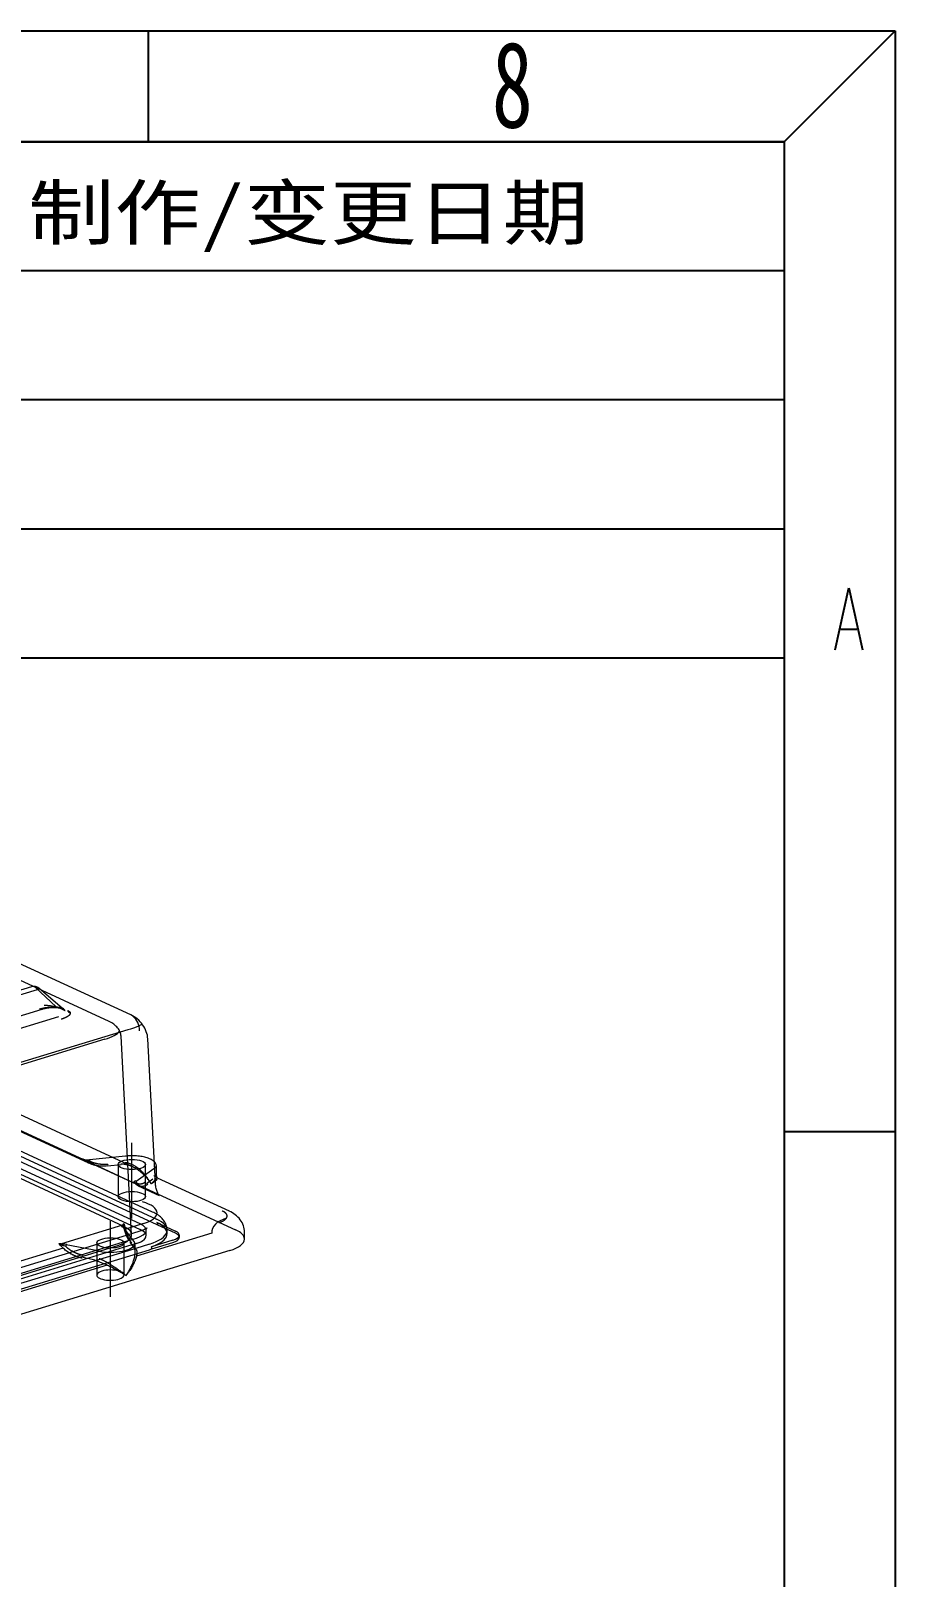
# Model space of a CAD drawing. Header units: millimetres. Extents: x 2028 to 3302, y -96 to 792.
# Drawn here: x 3128.1 to 3302.5, y 480.2 to 792.4 of the extents above; entities that cross this region are included whole.
import ezdxf
from ezdxf.enums import TextEntityAlignment as Align

# ---------------------------------------------------------------- set-up
doc = ezdxf.new("R2010")
doc.units = ezdxf.units.MM
doc.layers.get('0').update_dxf_attribs({"linetype": 'CONTINUOUS'})
doc.styles.get("Standard").update_dxf_attribs({"font": '', "width": 0.8})
doc.styles.add('TEXTSTYLE_3', font='', dxfattribs={"width": 1.2})
doc.styles.get('Standard').set_extended_font_data('SimSun')
doc.styles.get('TEXTSTYLE_3').set_extended_font_data('SimSun')

msp = doc.modelspace()

# ---------------------------------------------------------------- linework, layer by layer
at = {"linetype": 'Continuous'}
for p, q in [((2027.72, 792.374), (3302.468, 792.374)), ((3151.773, 770.005), (3151.773, 792.374)), ((3280.1, 770.005), (3302.468, 792.374)), ((3302.468, 792.374), (3302.468, -96.418)), ((2050.089, 770.005), (3280.1, 770.005)), ((3280.1, 770.005), (2767.579, 770.005)), ((3280.1, 770.005), (3280.1, -74.049)), ((3280.1, 770.005), (3280.1, 665.764)), ((3280.1, 743.945), (2734.764, 743.945)), ((3280.1, 717.885), (2734.764, 717.885)), ((3280.1, 691.824), (2734.764, 691.824)), ((3290.394, 667.432), (3293.135, 679.958)), ((3293.135, 679.958), (3295.875, 667.432)), ((3291.491, 671.607), (3294.779, 671.607)), ((3280.1, 665.764), (2734.764, 665.764)), ((3280.1, 570.174), (3302.468, 570.174))]:
    msp.add_line(p, q, dxfattribs=at)
at = {"lineweight": 18}
for p, q in [((3148.202, 593.733), (3008.061, 658.379)), ((3143.863, 592.391), (3008.575, 654.798)), ((3152.633, 553.937), (3010.907, 619.315)), ((3008.382, 615.793), (3150.108, 550.416)), ((3150.124, 551.537), (3008.398, 616.914)), ((3011.656, 617.91), (3153.382, 552.533)), ((3153.398, 551.421), (3011.672, 616.798)), ((3146.691, 551.112), (3009.505, 614.395)), ((3128.171, 599.434), (3003.487, 561.339)), ((3128.893, 599.321), (3133.139, 595.382)), ((3129.387, 599.292), (3129.237, 599.361)), ((3129.299, 598.822), (3004.615, 560.727)), ((3134.819, 594.695), (3129.736, 599.067)), ((2998.768, 554.707), (3130.328, 594.903)), ((3133.657, 593.361), (3002.351, 553.242)), ((3133.985, 595.062), (3134.915, 594.633)), ((3147.618, 590.742), (2973.515, 537.548)), ((3142.98, 588.819), (2976.455, 537.941)), ((3148.373, 549.392), (3146.255, 589.426)), ((3153.197, 559.844), (3151.661, 588.886)), ((3097.839, 583.364), (3138.67, 564.529)), ((3108.71, 578.16), (3139.701, 563.864)), ((3148.489, 563.162), (3112.605, 579.715)), ((3147.159, 565.229), (3139.908, 564.471)), ((3138.607, 564.582), (3148.975, 559.799)), ((3138.869, 564.437), (3169.355, 550.374)), ((3143.539, 563.271), (3146.287, 563.558)), ((3145.684, 563.538), (3145.684, 557.05)), ((3152.872, 562.674), (3149.318, 560.086)), ((3151.184, 557.05), (3151.184, 563.538)), ((3153.434, 561.108), (3153.434, 563.168)), ((3149.739, 559.234), (3153.934, 557.299)), ((3151.358, 559.717), (3152.665, 560.669)), ((3168.107, 554.113), (3153.634, 560.789)), ((3153.943, 557.295), (3153.941, 557.295)), ((3146.562, 551.316), (3134.218, 547.545)), ((3148.855, 548.025), (3146.836, 550.747)), ((3150.767, 551.594), (3147.137, 550.485)), ((3150.056, 550.078), (3147.264, 549.225)), ((3164.562, 549.671), (3149.361, 545.027)), ((3151.315, 549.127), (3151.336, 550.243)), ((3153.506, 551.829), (3157.24, 550.106)), ((3157.24, 549.642), (3153.673, 551.288)), ((3155.548, 549.63), (3155.536, 550.283)), ((3171.15, 548.478), (3171.15, 549.868)), ((3149.331, 547.575), (2975.187, 494.368)), ((2975.201, 495.479), (3146.552, 547.832)), ((3147.264, 549.225), (2975.913, 496.871)), ((2977.043, 495.651), (3145.609, 547.153)), ((3149.203, 546.609), (2977.852, 494.256)), ((2977.865, 493.133), (3152.009, 546.34)), ((3134.569, 546.645), (3096.723, 535.082)), ((3141.887, 546.011), (3135.197, 547.306)), ((3141.353, 547.694), (3141.353, 541.206)), ((3146.552, 547.832), (3149.345, 548.685)), ((3146.853, 541.206), (3146.853, 547.694)), ((3148.029, 547.856), (3148.794, 546.824)), ((3149.103, 545.796), (3149.103, 547.323)), ((3151.996, 547.462), (3149.203, 546.609)), ((3156.735, 548.257), (3152.373, 546.924)), ((3152.489, 546.496), (3156.735, 547.794)), ((3158.026, 548.813), (3158.026, 549.276)), ((3168.2, 546.148), (2975.075, 487.142)), ((3143.42, 543.212), (3098.946, 529.623)), ((3138.513, 544.81), (3141.049, 544.32))]:
    msp.add_line(p, q, dxfattribs=at)
for centre, major_axis, ratio, start_param, end_param in [((3128.609, 597.999), (0.438, -1.435), 0.5850486, 2.8905779, 3.1416086), ((3128.609, 597.999), (0.628, 1.362), 0.7188731, 0.0000046, 0.070789), ((3128.758, 597.93), (-0.628, -1.362), 0.7188731, 3.1415972, 3.213007), ((3128.758, 597.93), (0.978, 1.137), 0.6320865, 6.2166615, 6.2831716), ((3134.613, 596.424), (-0.628, -1.362), 0.7188731, 6.0682997, 6.7257374), ((3134.613, 596.424), (-0.628, -1.362), 0.7188731, 0.442552, 0.5705104), ((3137.28, 595.194), (-2.108, 0.143), 0.6571079, 0.5397971, 0.9647169), ((3146.107, 589.193), (2.094, 4.54), 0.7188731, 6.1121249, 6.2800168), ((3146.107, 589.193), (2.094, 4.54), 0.7188731, 5.317806, 6.1121249), ((3138.654, 591.13), (-7.509, 0.001), 0.3749718, 2.1839465, 2.9096905), ((3143.92, 593.244), (-7.509, 0.001), 0.3749718, 2.0832217, 2.4828119), ((3143.92, 593.244), (-7.509, 0.001), 0.3749718, 2.4828119, 2.6395442), ((3147.2, 564.831), (0.042, -0.398), 0.2486283, 2.7435769, 3.1416051), ((3139.161, 564.039), (-0.011, -0.4), 0.0697684, 2.3733586, 3.5274313), ((3139.949, 564.073), (0.042, -0.398), 0.2486283, 2.7435769, 4.3143732), ((3143.489, 563.748), (0.05, -0.477), 0.2486283, 5.8851696, 6.2831978), ((3146.237, 560.347), (3.705, 1.074), 0.8307391, 1.1596799, 1.3344782), ((3146.237, 564.035), (0.05, -0.477), 0.2486283, 5.8851696, 6.2831978), ((3148.434, 563.538), (5, 0), 0.3754192, 5.8044138, 6.201329), ((3148.434, 563.168), (5, 0), 0.3754192, 6.2481555, 6.2831863), ((3148.823, 559.582), (-0.378, 0.131), 0.9191297, 3.8662911, 5.0203638), ((3149.073, 559.865), (-0.235, 0.323), 0.8237687, 3.9886362, 5.5594326), ((3152.959, 557.246), (0.744, 3.495), 0.4111656, 0.3559336, 0.4777789), ((3152.959, 557.246), (0.744, 3.495), 0.4111656, 0.3029806, 0.3559338), ((3146.008, 553.773), (-7.509, 0.001), 0.3749718, 2.2573506, 4.0526156), ((3145.936, 550.258), (9.6, 0), 0.3754192, 5.3955129, 6.9663093), ((3169.481, 549.624), (-4.919, 0.334), 0.6571079, 5.1712626, 6.3717769), ((3140.865, 549.336), (-7.509, 0.001), 0.3749718, 2.2546934, 3.8242717), ((3146.424, 550.805), (-0.392, 0.079), 0.9242255, 3.7420614, 4.8961342), ((3146.515, 550.509), (-0.321, -0.238), 0.8928854, 3.1416144, 4.1274375), ((3146.515, 550.509), (-0.321, -0.238), 0.8928854, 2.5566412, 3.1416166), ((3145.936, 549.141), (5.379, 0), 0.3754192, 5.3955129, 6.9663093), ((3145.936, 550.258), (-5.4, 0), 0.3754192, 2.2539203, 3.8247166), ((3145.936, 549.604), (9.612, 0), 0.3754192, 5.4461068, 6.9472516), ((3145.936, 549.141), (-9.621, 0), 0.3754192, 3.7780528, 3.8247166), ((3154.526, 549.276), (3.5, 0), 0.3754192, 5.3955129, 6.9663093), ((3154.526, 548.813), (-3.5, 0), 0.3754192, 2.2539203, 3.8247166), ((3163.15, 548.478), (8, 0), 0.3754192, 6.2831848, 6.9663093), ((3134.552, 547.177), (0.019, 0.4), 0.1194193, 0.3877702, 1.541843), ((3135.305, 547.084), (0.076, 0.393), 0.4248124, 0.4276119, 1.9984083), ((3144.103, 547.694), (5, 0), 0.3754192, 4.2533345, 6.1742353), ((3149.179, 543.421), (-0.366, 3.545), 0.2201984, 5.6702863, 5.8450846), ((3145.936, 549.141), (-9.621, 0), 0.3754192, 2.2539203, 2.3200469), ((3163.15, 548.478), (8, 0), 0.3754192, 5.3955129, 6.2831847), ((3140.92, 540.898), (-3.116, 2.097), 0.8180808, 5.040797, 5.2155953), ((3144.103, 541.206), (2.75, 0), 0.3754192, 2.2539204, 6.2831853), ((3144.103, 541.206), (2.75, 0), 0.3754192, 0.9158965, 2.2539204), ((3144.103, 541.206), (2.75, 0), 0.3754192, 0, 0.2153215)]:
    msp.add_ellipse(centre, major_axis=major_axis, ratio=ratio, start_param=start_param, end_param=end_param, dxfattribs=at)
for centre, major_axis in [((3148.434, 563.538), (-2.75, 0)), ((3148.434, 557.05), (2.75, 0)), ((3144.103, 547.694), (-2.75, 0))]:
    msp.add_ellipse(centre, major_axis=major_axis, ratio=0.3754192, dxfattribs=at)
for points, degree, knots in [([(3129.204, 599.375), (3129.144, 599.4), (3129.012, 599.441), (3128.781, 599.474), (3128.568, 599.476), (3128.439, 599.456), (3128.394, 599.447)], 3, [0, 0, 0, 0, 0.2698161, 0.551991, 0.8448122, 1, 1, 1, 1]), ([(3129.787, 594.916), (3130.927, 595.264), (3132.185, 595.333), (3133.515, 595.406), (3134.321, 595.147)], 2, [0, 0, 0, 0.5441436, 0.5441436, 1, 1, 1]), ([(3130.188, 594.86), (3130.423, 594.935), (3130.962, 595.071), (3131.761, 595.196), (3132.504, 595.243), (3133.009, 595.236), (3133.4, 595.201), (3133.671, 595.158), (3133.898, 595.1), (3133.999, 595.061), (3134.038, 595.04)], 3, [0, 0, 0, 0, 0.2127582, 0.456437, 0.5885744, 0.7251394, 0.7943034, 0.863256, 0.9316991, 1, 1, 1, 1]), ([(3130.729, 595.732), (3130.735, 595.732), (3130.874, 595.72), (3131.14, 595.696), (3131.533, 595.651), (3131.903, 595.603), (3132.249, 595.551), (3132.57, 595.498), (3132.862, 595.442), (3133.124, 595.387), (3133.348, 595.333), (3133.53, 595.282), (3133.672, 595.237), (3133.751, 595.207), (3133.786, 595.192), (3133.79, 595.19)], 3, [0, 0, 0, 0, 0.006414, 0.14135, 0.2643815, 0.3765688, 0.4790303, 0.5727643, 0.6594073, 0.739924, 0.8132039, 0.8789928, 0.9379853, 0.9915726, 1, 1, 1, 1]), ([(3135.499, 594.625), (3136.338, 594.236), (3135.785, 593.665), (3135.348, 593.213), (3134.198, 592.862)], 2, [0, 0, 0, 0.5, 0.5, 1, 1, 1]), ([(3151.659, 588.884), (3151.629, 589.386), (3151.427, 590.361), (3150.685, 591.764), (3149.567, 592.952), (3148.675, 593.509), (3148.195, 593.736)], 3, [0, 0, 0, 0, 0.2543549, 0.5104219, 0.7611753, 1, 1, 1, 1]), ([(3146.253, 589.42), (3146.236, 589.713), (3146.103, 590.284), (3145.609, 591.117), (3144.851, 591.849), (3144.211, 592.227), (3143.86, 592.392)], 3, [0, 0, 0, 0, 0.2565366, 0.5112993, 0.7603078, 1, 1, 1, 1]), ([(3152.992, 564.088), (3152.942, 564.136), (3152.716, 564.332), (3152.192, 564.641), (3151.307, 564.957), (3150.247, 565.18), (3149.093, 565.296), (3148.041, 565.301), (3147.408, 565.255), (3147.159, 565.229)], 3, [0, 0, 0, 0, 0.0501663, 0.2133365, 0.3856679, 0.5555478, 0.7236261, 0.8909707, 1, 1, 1, 1]), ([(3148.434, 552.66), (3148.434, 555.66), (3148.434, 567.929)], 1, [0, 0, 0.1964823, 1, 1]), ([(3138.368, 564.708), (3138.401, 564.685), (3138.474, 564.633), (3138.604, 564.554), (3138.785, 564.46), (3138.983, 564.379), (3139.13, 564.341), (3139.189, 564.326)], 3, [0, 0, 0, 0, 0.1295045, 0.2962661, 0.5002465, 0.7994418, 1, 1, 1, 1]), ([(3139.161, 564.41), (3139.132, 564.415), (3139.068, 564.425), (3138.969, 564.448), (3138.861, 564.48), (3138.736, 564.525), (3138.568, 564.596), (3138.445, 564.665), (3138.368, 564.708)], 3, [0, 0, 0, 0, 0.1049557, 0.2232273, 0.3548834, 0.4999735, 0.6902475, 1, 1, 1, 1]), ([(3138.368, 564.708), (3138.429, 564.658), (3138.551, 564.557), (3138.745, 564.414), (3138.95, 564.275), (3139.166, 564.142), (3139.393, 564.015), (3139.632, 563.895), (3139.882, 563.782), (3140.143, 563.678), (3140.416, 563.584), (3140.692, 563.501), (3140.982, 563.428), (3141.296, 563.364), (3141.652, 563.308), (3142.051, 563.267), (3142.492, 563.248), (3142.976, 563.254), (3143.314, 563.286), (3143.489, 563.303)], 3, [0, 0, 0, 0, 0.0445624, 0.0902087, 0.1369434, 0.1847707, 0.2336945, 0.2837185, 0.3348462, 0.3870807, 0.4404251, 0.4948823, 0.5463317, 0.6046828, 0.6699371, 0.7420956, 0.8211588, 0.9071269, 1, 1, 1, 1]), ([(3139.949, 564.444), (3139.913, 564.44), (3139.877, 564.437), (3139.619, 564.414), (3139.388, 564.403), (3139.161, 564.41)], 3, [0, 0, 0, 0, 0.1402623, 0.1402623, 1, 1, 1, 1]), ([(3139.189, 564.326), (3139.233, 564.317), (3139.328, 564.297), (3139.481, 564.27), (3139.656, 564.242), (3139.778, 564.226), (3139.842, 564.218)], 3, [0, 0, 0, 0, 0.1985006, 0.4317407, 0.6991497, 1, 1, 1, 1]), ([(3143.618, 563.575), (3142.606, 563.469), (3141.64, 563.633), (3141.161, 563.715), (3140.256, 564.009), (3139.842, 564.218)], 2, [0, 0, 0, 0.5, 0.5, 0.75, 1, 1, 1]), ([(3146.9, 563.597), (3146.957, 563.593), (3147.072, 563.584), (3147.248, 563.558), (3147.429, 563.524), (3147.614, 563.481), (3147.803, 563.427), (3147.996, 563.364), (3148.192, 563.291), (3148.391, 563.208), (3148.593, 563.114), (3148.797, 563.011), (3149.004, 562.897), (3149.212, 562.773), (3149.421, 562.638), (3149.631, 562.493), (3149.842, 562.338), (3150.071, 562.159), (3150.329, 561.943), (3150.621, 561.68), (3150.938, 561.369), (3151.274, 561.009), (3151.622, 560.597), (3151.977, 560.132), (3152.198, 559.799), (3152.312, 559.626)], 3, [0, 0, 0, 0, 0.0250755, 0.0508668, 0.0774044, 0.1047164, 0.1328286, 0.1617646, 0.1915462, 0.2221931, 0.2537236, 0.2861545, 0.3195012, 0.3537778, 0.3889974, 0.4251719, 0.4623125, 0.5004294, 0.5494172, 0.6058479, 0.6697353, 0.7410885, 0.8199142, 0.9062169, 1, 1, 1, 1]), ([(3152.312, 559.626), (3152.267, 559.708), (3152.179, 559.866), (3152.043, 560.093), (3151.913, 560.3), (3151.789, 560.489), (3151.672, 560.66), (3151.563, 560.813), (3151.464, 560.948), (3151.212, 561.279), (3150.801, 561.765), (3150.155, 562.403), (3149.476, 562.95), (3148.866, 563.331), (3148.399, 563.554), (3148.064, 563.685), (3147.734, 563.783), (3147.411, 563.852), (3147.198, 563.872), (3147.093, 563.882)], 3, [0, 0, 0, 0, 0.0412429, 0.0796205, 0.115133, 0.1477803, 0.1775626, 0.2044801, 0.2285331, 0.2497218, 0.3825877, 0.4995278, 0.634065, 0.7505504, 0.803992, 0.8554652, 0.9051524, 0.9532563, 1, 1, 1, 1]), ([(3153.399, 563.073), (3153.419, 563.147), (3153.455, 563.397), (3153.288, 563.759), (3153.084, 563.999), (3152.992, 564.088)], 3, [0, 0, 0, 0, 0.1966824, 0.6808299, 1, 1, 1, 1]), ([(3148.823, 559.953), (3148.853, 560.037), (3148.927, 560.12), (3149.039, 560.21), (3149.056, 560.223), (3149.073, 560.235)], 3, [0, 0, 0, 0, 0.8597377, 0.8597377, 1, 1, 1, 1]), ([(3149.073, 559.77), (3149.054, 559.774), (3149.021, 559.78), (3148.98, 559.796), (3148.949, 559.812), (3148.908, 559.838), (3148.863, 559.877), (3148.836, 559.93), (3148.823, 559.953)], 3, [0, 0, 0, 0, 0.1698513, 0.3098315, 0.4199386, 0.5001723, 0.7768276, 1, 1, 1, 1]), ([(3149.187, 559.715), (3149.178, 559.71), (3149.159, 559.701), (3149.131, 559.695), (3149.102, 559.701), (3149.082, 559.725), (3149.075, 559.757), (3149.073, 559.77)], 3, [0, 0, 0, 0, 0.1227874, 0.2893827, 0.4998847, 0.7918109, 1, 1, 1, 1]), ([(3151.651, 559.538), (3151.606, 559.508), (3151.518, 559.45), (3151.388, 559.375), (3151.263, 559.31), (3151.144, 559.256), (3151.03, 559.211), (3150.921, 559.175), (3150.818, 559.146), (3150.721, 559.124), (3150.629, 559.109), (3150.542, 559.098), (3150.461, 559.093), (3150.384, 559.091), (3150.313, 559.093), (3150.188, 559.101), (3150.012, 559.131), (3149.793, 559.204), (3149.589, 559.308), (3149.401, 559.438), (3149.229, 559.59), (3149.124, 559.711), (3149.073, 559.77)], 3, [0, 0, 0, 0, 0.0472878, 0.0928515, 0.1366913, 0.1788073, 0.2191993, 0.2578677, 0.2948123, 0.3300333, 0.3635309, 0.3953052, 0.4253563, 0.4536844, 0.4802898, 0.5051729, 0.5952824, 0.6823164, 0.7662886, 0.8472147, 0.925112, 1, 1, 1, 1]), ([(3149.428, 559.796), (3149.373, 559.781), (3149.275, 559.755), (3149.213, 559.727), (3149.187, 559.715)], 3, [0, 0, 0, 0, 0.568288, 1, 1, 1, 1]), ([(3153.434, 561.122), (3153.434, 561.119), (3153.436, 561.053), (3153.398, 560.908), (3153.245, 560.638), (3153.051, 560.386), (3152.836, 560.139), (3152.617, 559.91), (3152.421, 559.727), (3152.312, 559.626)], 3, [0, 0, 0, 0, 0.009294, 0.2195645, 0.4022244, 0.60988, 0.7080651, 0.8381058, 1, 1, 1, 1]), ([(3152.312, 559.626), (3152.365, 559.659), (3152.468, 559.726), (3152.609, 559.821), (3152.738, 559.911), (3152.855, 559.994), (3152.961, 560.071), (3153.057, 560.143), (3153.142, 560.209), (3153.219, 560.269), (3153.287, 560.324), (3153.347, 560.374), (3153.4, 560.419), (3153.446, 560.46), (3153.486, 560.497), (3153.52, 560.53), (3153.54, 560.551), (3153.549, 560.561), (3153.55, 560.561)], 3, [0, 0, 0, 0, 0.0892836, 0.1753135, 0.2580904, 0.3376149, 0.4138879, 0.4869103, 0.556683, 0.6232073, 0.6864846, 0.7465164, 0.8033046, 0.8568515, 0.9071596, 0.9542323, 0.9980734, 1, 1, 1, 1]), ([(3152.878, 561.213), (3152.905, 561.223), (3152.959, 561.242), (3153.033, 561.263), (3153.086, 561.275), (3153.114, 561.28), (3153.121, 561.282)], 3, [0, 0, 0, 0, 0.2948962, 0.5942351, 0.8984804, 1, 1, 1, 1]), ([(3153.121, 561.282), (3153.136, 561.284), (3153.17, 561.289), (3153.221, 561.292), (3153.271, 561.29), (3153.315, 561.282), (3153.353, 561.267), (3153.411, 561.227), (3153.432, 561.173), (3153.434, 561.122)], 3, [0, 0, 0, 0, 0.0668534, 0.1681773, 0.2714817, 0.3768868, 0.4845057, 0.594445, 1, 1, 1, 1]), ([(3153.941, 557.295), (3153.923, 557.297), (3153.846, 557.433), (3153.536, 558.034), (3153.287, 558.905), (3153.215, 559.517), (3153.197, 559.835)], 3, [0, 0, 0, 0, 0.2673495, 0.5265048, 0.7701877, 1, 1, 1, 1]), ([(3153.621, 560.791), (3153.617, 560.792), (3153.597, 560.794), (3153.55, 560.79), (3153.467, 560.767), (3153.366, 560.73), (3153.281, 560.691), (3153.24, 560.673)], 3, [0, 0, 0, 0, 0.0715467, 0.3217573, 0.559461, 0.7852945, 1, 1, 1, 1]), ([(3155.502, 550.253), (3155.516, 550.467), (3155.497, 550.979), (3155.204, 551.753), (3154.695, 552.505), (3153.994, 553.164), (3153.281, 553.62), (3152.789, 553.866), (3152.633, 553.937)], 3, [0, 0, 0, 0, 0.1228753, 0.3030966, 0.4834827, 0.6783751, 0.9005638, 1, 1, 1, 1]), ([(3165.991, 551.802), (3167.436, 552.243), (3167.723, 553.287), (3167.231, 553.906), (3166.641, 554.178)], 2, [0, 0, 0, 0.5, 0.75, 1, 1, 1]), ([(3171.15, 549.874), (3171.145, 550.327), (3171.001, 551.208), (3170.355, 552.426), (3169.354, 553.427), (3168.532, 553.919), (3168.09, 554.12)], 3, [0, 0, 0, 0, 0.2467696, 0.5041788, 0.7591841, 1, 1, 1, 1]), ([(3144.103, 536.816), (3144.103, 539.816), (3144.103, 552.084)], 1, [0, 0, 0.1964823, 1, 1]), ([(3146.515, 550.879), (3146.505, 550.893), (3146.496, 550.907), (3146.434, 551.003), (3146.407, 551.09), (3146.424, 551.175)], 3, [0, 0, 0, 0, 0.1402623, 0.1402623, 1, 1, 1, 1]), ([(3146.424, 551.175), (3146.435, 551.187), (3146.46, 551.212), (3146.504, 551.256), (3146.555, 551.309), (3146.62, 551.377), (3146.714, 551.476), (3146.794, 551.561), (3146.843, 551.614)], 3, [0, 0, 0, 0, 0.1049557, 0.2232273, 0.3548834, 0.4999735, 0.6902475, 1, 1, 1, 1]), ([(3146.843, 551.614), (3146.838, 551.581), (3146.826, 551.506), (3146.81, 551.384), (3146.794, 551.228), (3146.785, 551.076), (3146.788, 550.982), (3146.789, 550.945)], 3, [0, 0, 0, 0, 0.1295045, 0.2962661, 0.5002465, 0.7994418, 1, 1, 1, 1]), ([(3146.789, 550.945), (3146.791, 550.918), (3146.797, 550.86), (3146.814, 550.786), (3146.828, 550.739), (3146.833, 550.722)], 3, [0, 0, 0, 0, 0.3567637, 0.7759643, 1, 1, 1, 1]), ([(3146.833, 550.722), (3146.839, 550.703), (3146.859, 550.645), (3146.884, 550.588), (3146.9, 550.549)], 3, [0, 0, 0, 0, 0.3218106, 1, 1, 1, 1]), ([(3146.843, 551.614), (3146.861, 551.534), (3146.899, 551.374), (3146.958, 551.135), (3147.021, 550.896), (3147.087, 550.657), (3147.145, 550.458), (3147.181, 550.34), (3147.193, 550.3)], 3, [0, 0, 0, 0, 0.1720722, 0.3483296, 0.5287897, 0.7134688, 0.902382, 1, 1, 1, 1]), ([(3147.952, 548.093), (3147.67, 548.473), (3147.401, 549.101), (3147.268, 549.413), (3147.016, 550.141), (3146.9, 550.549)], 2, [0, 0, 0, 0.5, 0.5, 0.75, 1, 1, 1]), ([(3147.193, 550.3), (3147.206, 550.261), (3147.243, 550.142), (3147.307, 549.946), (3147.387, 549.713), (3147.471, 549.485), (3147.556, 549.267), (3147.645, 549.052), (3147.74, 548.833), (3147.849, 548.603), (3147.971, 548.367), (3148.107, 548.131), (3148.257, 547.899), (3148.36, 547.766), (3148.414, 547.697)], 3, [0, 0, 0, 0, 0.0333906, 0.1023865, 0.1728761, 0.2448635, 0.3183524, 0.3877825, 0.4665263, 0.5545859, 0.6519626, 0.758657, 0.8746694, 1, 1, 1, 1]), ([(3151.481, 550.757), (3151.481, 550.758), (3151.473, 550.749), (3151.367, 550.648), (3150.979, 550.419), (3150.495, 550.218), (3150.154, 550.108), (3150.056, 550.078)], 3, [0, 0, 0, 0, 0.0580067, 0.3231537, 0.5966209, 0.890224, 1, 1, 1, 1]), ([(3151.353, 550.266), (3151.347, 550.307), (3151.33, 550.474), (3151.402, 550.627), (3151.439, 550.692), (3151.439, 550.692)], 3, [0, 0, 0, 0, 0.2314427, 0.9999386, 1, 1, 1, 1]), ([(3153.506, 551.829), (3153.547, 551.743), (3153.576, 551.653), (3153.629, 551.472), (3153.652, 551.38), (3153.673, 551.288)], 3, [0, 0, 0, 0, 0.5, 0.5, 1, 1, 1, 1]), ([(3133.69, 547.595), (3133.736, 547.588), (3133.82, 547.576), (3133.938, 547.563), (3134.031, 547.555), (3134.165, 547.546), (3134.335, 547.539), (3134.485, 547.545), (3134.552, 547.548)], 3, [0, 0, 0, 0, 0.1698513, 0.3098315, 0.4199386, 0.5001723, 0.7768276, 1, 1, 1, 1]), ([(3134.504, 547.191), (3134.469, 547.203), (3134.386, 547.232), (3134.245, 547.29), (3134.06, 547.376), (3133.869, 547.48), (3133.743, 547.561), (3133.69, 547.595)], 3, [0, 0, 0, 0, 0.1227874, 0.2893827, 0.4998847, 0.7918109, 1, 1, 1, 1]), ([(3138.385, 544.633), (3138.303, 544.65), (3138.142, 544.685), (3137.906, 544.748), (3137.68, 544.815), (3137.463, 544.887), (3137.256, 544.963), (3137.058, 545.041), (3136.871, 545.122), (3136.693, 545.203), (3136.525, 545.285), (3136.367, 545.367), (3136.218, 545.448), (3136.079, 545.527), (3135.949, 545.604), (3135.721, 545.745), (3135.401, 545.961), (3135.002, 546.267), (3134.631, 546.586), (3134.289, 546.915), (3133.975, 547.249), (3133.784, 547.481), (3133.69, 547.595)], 3, [0, 0, 0, 0, 0.0472878, 0.0928515, 0.1366913, 0.1788073, 0.2191993, 0.2578677, 0.2948123, 0.3300333, 0.3635309, 0.3953052, 0.4253563, 0.4536844, 0.4802898, 0.5051729, 0.5952824, 0.6823164, 0.7662886, 0.8472147, 0.925112, 1, 1, 1, 1]), ([(3135.121, 546.95), (3135.008, 546.999), (3134.809, 547.085), (3134.596, 547.159), (3134.504, 547.191)], 3, [0, 0, 0, 0, 0.568288, 1, 1, 1, 1]), ([(3134.552, 547.548), (3134.777, 547.537), (3134.998, 547.509), (3135.238, 547.467), (3135.271, 547.461), (3135.305, 547.454)], 3, [0, 0, 0, 0, 0.8597377, 0.8597377, 1, 1, 1, 1]), ([(3149.329, 546.367), (3149.341, 546.336), (3149.366, 546.275), (3149.394, 546.173), (3149.417, 546.062), (3149.432, 545.944), (3149.44, 545.816), (3149.441, 545.68), (3149.435, 545.536), (3149.421, 545.383), (3149.398, 545.222), (3149.367, 545.054), (3149.328, 544.877), (3149.28, 544.693), (3149.222, 544.501), (3149.155, 544.303), (3149.078, 544.097), (3148.984, 543.867), (3148.862, 543.601), (3148.704, 543.287), (3148.509, 542.931), (3148.272, 542.534), (3147.987, 542.098), (3147.651, 541.626), (3147.393, 541.307), (3147.259, 541.14)], 3, [0, 0, 0, 0, 0.0250755, 0.0508668, 0.0774044, 0.1047164, 0.1328286, 0.1617647, 0.1915462, 0.2221931, 0.2537237, 0.2861546, 0.3195013, 0.3537778, 0.3889974, 0.4251719, 0.4623125, 0.5004294, 0.5494173, 0.6058481, 0.6697354, 0.7410887, 0.8199143, 0.906217, 1, 1, 1, 1]), ([(3149.085, 546.144), (3149.077, 546.211), (3149.054, 546.352), (3149.002, 546.552), (3148.947, 546.673), (3148.92, 546.732)], 3, [0, 0, 0, 0, 0.3065649, 0.6582544, 1, 1, 1, 1]), ([(3147.259, 541.14), (3147.193, 541.179), (3147.064, 541.256), (3146.866, 541.372), (3146.67, 541.486), (3146.477, 541.598), (3146.288, 541.707), (3146.102, 541.813), (3145.921, 541.914), (3145.745, 542.012), (3145.575, 542.105), (3145.411, 542.194), (3145.253, 542.279), (3145.102, 542.359), (3144.959, 542.435), (3144.823, 542.506), (3144.605, 542.62), (3144.303, 542.776), (3143.914, 542.973), (3143.533, 543.159), (3143.165, 543.332), (3142.809, 543.493), (3142.467, 543.639), (3142.141, 543.77), (3141.832, 543.887), (3141.635, 543.954), (3141.538, 543.987)], 3, [0, 0, 0, 0, 0.0446959, 0.0877631, 0.1292017, 0.1690123, 0.207195, 0.2437505, 0.2786793, 0.3119818, 0.3436589, 0.3737113, 0.4021399, 0.4289459, 0.4541305, 0.4776955, 0.4996427, 0.5667186, 0.6307354, 0.6917563, 0.7498544, 0.8051143, 0.8576344, 0.9075293, 0.9549325, 1, 1, 1, 1]), ([(3141.811, 544.561), (3141.865, 544.54), (3141.973, 544.498), (3142.138, 544.43), (3142.306, 544.357), (3142.478, 544.279), (3142.653, 544.195), (3142.831, 544.107), (3143.012, 544.014), (3143.195, 543.917), (3143.559, 543.717), (3144.126, 543.379), (3144.831, 542.926), (3145.522, 542.455), (3146.047, 542.078), (3146.485, 541.748), (3146.86, 541.46), (3147.117, 541.254), (3147.259, 541.14)], 3, [0, 0, 0, 0, 0.0258152, 0.0520193, 0.0786529, 0.1057547, 0.1333614, 0.1615077, 0.1902263, 0.2195481, 0.2495021, 0.3659476, 0.5005208, 0.6174233, 0.750323, 0.8131618, 0.8963879, 1, 1, 1, 1]), ([(3147.259, 541.14), (3147.314, 541.219), (3147.419, 541.371), (3147.565, 541.594), (3147.696, 541.801), (3147.812, 541.993), (3147.914, 542.169), (3148.004, 542.33), (3148.081, 542.473), (3148.268, 542.828), (3148.525, 543.372), (3148.815, 544.144), (3149.012, 544.872), (3149.093, 545.444), (3149.103, 545.741), (3149.103, 545.828)], 3, [0, 0, 0, 0, 0.0514997, 0.0994241, 0.1437732, 0.1845471, 0.2217459, 0.2553699, 0.2854194, 0.3118947, 0.4778394, 0.6238935, 0.7919257, 0.9374117, 1, 1, 1, 1])]:
    msp.add_open_spline(points, degree=degree, knots=knots, dxfattribs=at)
for points, degree in [([(3129.783, 599.023), (3129.557, 599.236), (3129.264, 599.34)], 2), ([(3134.321, 595.147), (3134.477, 595.097), (3134.613, 595.034)], 2), ([(3134.941, 594.613), (3134.938, 594.606), (3134.853, 594.651)], 2), ([(3134.926, 594.631), (3134.942, 594.616), (3134.941, 594.613)], 2), ([(3149.428, 559.796), (3149.625, 559.687), (3150.055, 559.612), (3150.512, 559.68), (3150.985, 559.891), (3151.225, 560.066)], 2), ([(3153.646, 560.788), (3153.428, 560.915), (3153.435, 561.105)], 2), ([(3146.837, 550.746), (3146.816, 550.778)], 1), ([(3135.121, 546.95), (3135.503, 546.624), (3136.337, 546.074), (3137.223, 545.639), (3138.14, 545.327), (3138.605, 545.238)], 2), ([(3148.793, 546.825), (3148.953, 546.565)], 1), ([(3149.078, 547.372), (3149.082, 547.735), (3148.855, 548.025)], 2), ([(3152.489, 546.496), (3152.454, 546.642), (3152.417, 546.785), (3152.373, 546.924)], 3)]:
    msp.add_open_spline(points, degree=degree, dxfattribs=at)

# ---------------------------------------------------------------- texts
at = {"linetype": 'Continuous', "width": 0.7}
msp.add_text('8', height=17.374, dxfattribs=at).set_placement((3221.088, 772.853))
at = {"linetype": 'Continuous', "style": 'TEXTSTYLE_3', "width": 1.2}
msp.add_text('制作/变更日期', height=10.6413, dxfattribs=at).set_placement((3184.102, 750.346), align=Align.CENTER)

doc.saveas('drawing.dxf')
